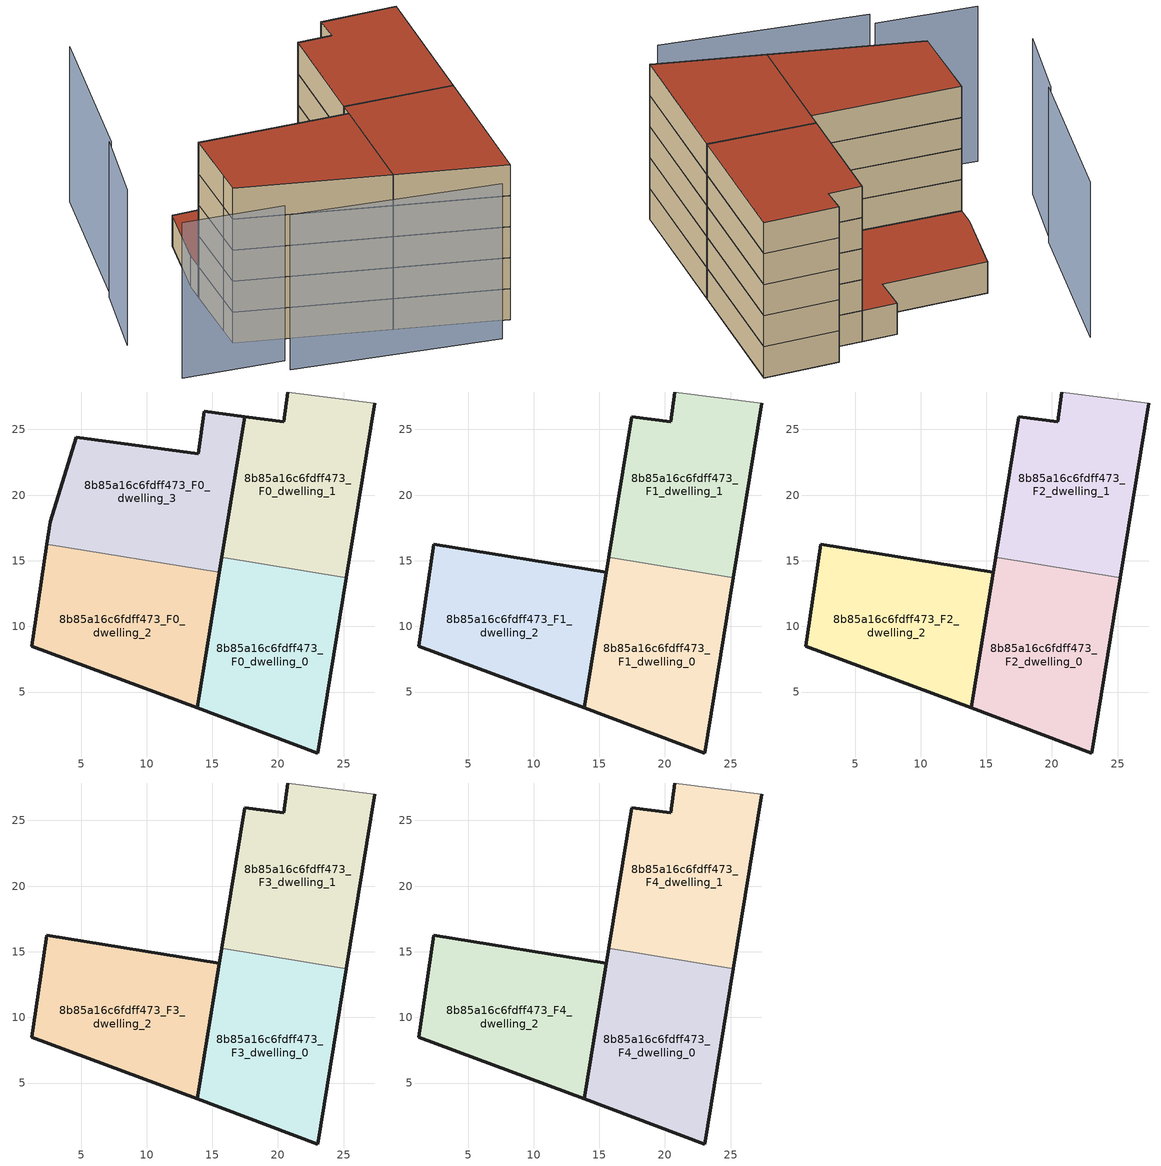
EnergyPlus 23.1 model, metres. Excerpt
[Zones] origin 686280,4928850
8b85a16c6fdff473_F0_dwelling_0
 floor ground (EU_floor_Construction): 23.04,0.36 25.22,13.72 15.71,15.27 13.84,3.79 z0
 wall outside (EU_wall_Construction): 25.22,13.72 23.04,0.36 13.84,3.79 15.71,15.27 z0:3
 wall to 8b85a16c6fdff473_F0_dwelling_1 (EU_wall_Construction): 15.71,15.27 25.22,13.72 z0:3
8b85a16c6fdff473_F0_dwelling_1
 floor ground (EU_floor_Construction): 25.22,13.72 27.38,26.99 20.73,27.86 20.45,25.58 17.46,25.98 15.71,15.27 z0
 wall outside (EU_wall_Construction): 27.38,26.99 25.22,13.72 / 15.71,15.27 17.46,25.98 20.45,25.58 20.73,27.86 z0:3
 wall adiabatic (EU_wall_Construction): 20.73,27.86 27.38,26.99 z0:3
8b85a16c6fdff473_F0_dwelling_2
 floor ground (EU_floor_Construction): 13.84,3.79 15.53,14.11 2.41,16.25 1.54,10.53 1.24,8.5 z0
 wall outside (EU_wall_Construction): 15.53,14.11 13.84,3.79 1.24,8.5 1.54,10.53 2.41,16.25 z0:3
 wall to 8b85a16c6fdff473_F0_dwelling_3 (EU_wall_Construction): 2.41,16.25 15.53,14.11 z0:3
8b85a16c6fdff473_F0_dwelling_3
 floor ground (EU_floor_Construction): 15.53,14.11 17.46,25.98 14.37,26.41 13.92,23.14 4.62,24.42 2.67,17.99 2.41,16.25 z0
 wall outside (EU_wall_Construction): 2.41,16.25 2.67,17.99 4.62,24.42 13.92,23.14 14.37,26.41 17.46,25.98 15.53,14.11 z0:3
 roof outside (EU_roof_Construction): 17.46,25.98 15.53,14.11 2.41,16.25 2.67,17.99 4.62,24.42 13.92,23.14 14.37,26.41 z3
8b85a16c6fdff473_F1_dwelling_0
 floor to 8b85a16c6fdff473_F0_dwelling_0 (EU_floor_Construction): 23.04,0.36 25.22,13.72 15.71,15.27 13.84,3.79 z3
 wall outside (EU_wall_Construction): 25.22,13.72 23.04,0.36 13.84,3.79 15.71,15.27 z3:6
 wall to 8b85a16c6fdff473_F1_dwelling_1 (EU_wall_Construction): 15.71,15.27 25.22,13.72 z3:6
8b85a16c6fdff473_F1_dwelling_1
 floor to 8b85a16c6fdff473_F0_dwelling_1 (EU_floor_Construction): 25.22,13.72 27.38,26.99 20.73,27.86 20.45,25.58 17.46,25.98 15.71,15.27 z3
 wall outside (EU_wall_Construction): 27.38,26.99 25.22,13.72 / 15.71,15.27 17.46,25.98 20.45,25.58 20.73,27.86 z3:6
 wall adiabatic (EU_wall_Construction): 20.73,27.86 27.38,26.99 z3:6
8b85a16c6fdff473_F1_dwelling_2
 floor to 8b85a16c6fdff473_F0_dwelling_2 (EU_floor_Construction): 13.84,3.79 15.53,14.11 2.41,16.25 1.54,10.53 1.24,8.5 z3
 wall outside (EU_wall_Construction): 15.53,14.11 13.84,3.79 1.24,8.5 1.54,10.53 2.41,16.25 15.53,14.11 z3:6
8b85a16c6fdff473_F2_dwelling_0
 floor to 8b85a16c6fdff473_F1_dwelling_0 (EU_floor_Construction): 23.04,0.36 25.22,13.72 15.71,15.27 13.84,3.79 z6
 wall outside (EU_wall_Construction): 25.22,13.72 23.04,0.36 13.84,3.79 15.71,15.27 z6:9
 wall to 8b85a16c6fdff473_F2_dwelling_1 (EU_wall_Construction): 15.71,15.27 25.22,13.72 z6:9
8b85a16c6fdff473_F2_dwelling_1
 floor to 8b85a16c6fdff473_F1_dwelling_1 (EU_floor_Construction): 25.22,13.72 27.38,26.99 20.73,27.86 20.45,25.58 17.46,25.98 15.71,15.27 z6
 wall outside (EU_wall_Construction): 27.38,26.99 25.22,13.72 / 15.71,15.27 17.46,25.98 20.45,25.58 20.73,27.86 z6:9
 wall adiabatic (EU_wall_Construction): 20.73,27.86 27.38,26.99 z6:9
8b85a16c6fdff473_F2_dwelling_2
 floor to 8b85a16c6fdff473_F1_dwelling_2 (EU_floor_Construction): 13.84,3.79 15.53,14.11 2.41,16.25 1.54,10.53 1.24,8.5 z6
 wall outside (EU_wall_Construction): 15.53,14.11 13.84,3.79 1.24,8.5 1.54,10.53 2.41,16.25 15.53,14.11 z6:9
8b85a16c6fdff473_F3_dwelling_0
 floor to 8b85a16c6fdff473_F2_dwelling_0 (EU_floor_Construction): 23.04,0.36 25.22,13.72 15.71,15.27 13.84,3.79 z9
 wall outside (EU_wall_Construction): 25.22,13.72 23.04,0.36 13.84,3.79 15.71,15.27 z9:12
 wall to 8b85a16c6fdff473_F3_dwelling_1 (EU_wall_Construction): 15.71,15.27 25.22,13.72 z9:12
8b85a16c6fdff473_F3_dwelling_1
 floor to 8b85a16c6fdff473_F2_dwelling_1 (EU_floor_Construction): 25.22,13.72 27.38,26.99 20.73,27.86 20.45,25.58 17.46,25.98 15.71,15.27 z9
 wall outside (EU_wall_Construction): 27.38,26.99 25.22,13.72 / 15.71,15.27 17.46,25.98 20.45,25.58 20.73,27.86 z9:12
 wall adiabatic (EU_wall_Construction): 20.73,27.86 27.38,26.99 z9:12
8b85a16c6fdff473_F3_dwelling_2
 floor to 8b85a16c6fdff473_F2_dwelling_2 (EU_floor_Construction): 13.84,3.79 15.53,14.11 2.41,16.25 1.54,10.53 1.24,8.5 z9
 wall outside (EU_wall_Construction): 15.53,14.11 13.84,3.79 1.24,8.5 1.54,10.53 2.41,16.25 15.53,14.11 z9:12
8b85a16c6fdff473_F4_dwelling_0
 floor to 8b85a16c6fdff473_F3_dwelling_0 (EU_floor_Construction): 23.04,0.36 25.22,13.72 15.71,15.27 13.84,3.79 z12
 wall outside (EU_wall_Construction): 25.22,13.72 23.04,0.36 13.84,3.79 15.71,15.27 z12:15
 wall to 8b85a16c6fdff473_F4_dwelling_1 (EU_wall_Construction): 15.71,15.27 25.22,13.72 z12:15
 roof outside (EU_roof_Construction): 25.22,13.72 23.04,0.36 13.84,3.79 15.71,15.27 z15
8b85a16c6fdff473_F4_dwelling_1
 floor to 8b85a16c6fdff473_F3_dwelling_1 (EU_floor_Construction): 25.22,13.72 27.38,26.99 20.73,27.86 20.45,25.58 17.46,25.98 15.71,15.27 z12
 wall outside (EU_wall_Construction): 27.38,26.99 25.22,13.72 / 15.71,15.27 17.46,25.98 20.45,25.58 20.73,27.86 z12:15
 wall adiabatic (EU_wall_Construction): 20.73,27.86 27.38,26.99 z12:15
 roof outside (EU_roof_Construction): 27.38,26.99 25.22,13.72 15.71,15.27 17.46,25.98 20.45,25.58 20.73,27.86 z15
8b85a16c6fdff473_F4_dwelling_2
 floor to 8b85a16c6fdff473_F3_dwelling_2 (EU_floor_Construction): 13.84,3.79 15.53,14.11 2.41,16.25 1.54,10.53 1.24,8.5 z12
 wall outside (EU_wall_Construction): 15.53,14.11 13.84,3.79 1.24,8.5 1.54,10.53 2.41,16.25 15.53,14.11 z12:15
 roof outside (EU_roof_Construction): 15.53,14.11 13.84,3.79 1.24,8.5 1.54,10.53 2.41,16.25 z15
shading: 3.31,2.51 20.97,-1.93 / -5.09,5.77 3.61,3.92 / -3.93,19.97 -6.46,12.61 / 0.73,34.73 -3.78,19.92 z0:15
[Building]
EU S2 Campaign: North Axis=0; Terrain=City; Solar Distribution=FullExterior
[Site:Location]
Bologna: Latitude=44.5; Longitude=11.25; Time Zone=1; Elevation=37
[SizingPeriod:WeatherFileDays]
AnnualSizingPeriod: Begin Month=1; Begin Day of Month=1; End Month=12; End Day of Month=31; Day of Week for Start Day=Monday; Use Weather File Daylight Saving Period=No; Use Weather File Rain and Snow Indicators=No
[MATERIAL]
EU_InternalMass_Material: Roughness=MediumRough; Thickness=0.1; Conductivity=1; Density=1800; Specific Heat=900; Thermal Absorptance=0.9; Solar Absorptance=0.7; Visible Absorptance=0.7
[MATERIAL:NOMASS] Roughness=MediumRough; Thermal Absorptance=0.9; Solar Absorptance=0.7; Visible Absorptance=0.7
Name | Thermal Resistance
EU_wall_NoMass | 0.905828
EU_roof_NoMass | 0.37593
EU_floor_NoMass | 0.67114
[CONSTRUCTION]
EU_wall_Construction: EU_wall_NoMass
EU_roof_Construction: EU_roof_NoMass
EU_floor_Construction: EU_floor_NoMass
EU_InternalMass_Construction: EU_InternalMass_Material
[ZONE] Type=1; Multiplier=1; Ceiling Height=autocalculate; Floor Area=autocalculate; Part of Total Floor Area=Yes
Name | Volume
8b85a16c6fdff473_F0_dwelling_0; 8b85a16c6fdff473_F1_dwelling_0; 8b85a16c6fdff473_F2_dwelling_0; 8b85a16c6fdff473_F3_dwelling_0; 8b85a16c6fdff473_F4_dwelling_0 | 363.431
8b85a16c6fdff473_F0_dwelling_1; 8b85a16c6fdff473_F1_dwelling_1; 8b85a16c6fdff473_F2_dwelling_1; 8b85a16c6fdff473_F3_dwelling_1; 8b85a16c6fdff473_F4_dwelling_1 | 363.448
8b85a16c6fdff473_F0_dwelling_2; 8b85a16c6fdff473_F1_dwelling_2; 8b85a16c6fdff473_F2_dwelling_2; 8b85a16c6fdff473_F3_dwelling_2; 8b85a16c6fdff473_F4_dwelling_2 | 363.452
8b85a16c6fdff473_F0_dwelling_3 | 363.441
[INTERNALMASS] Construction=EU_InternalMass_Construction
Name | Zone or ZoneList | Surface Area
8b85a16c6fdff473_F0_dwelling_0_EU_InternalMass | 8b85a16c6fdff473_F0_dwelling_0 | 121.144
8b85a16c6fdff473_F0_dwelling_1_EU_InternalMass | 8b85a16c6fdff473_F0_dwelling_1 | 121.149
8b85a16c6fdff473_F0_dwelling_2_EU_InternalMass | 8b85a16c6fdff473_F0_dwelling_2 | 121.151
8b85a16c6fdff473_F0_dwelling_3_EU_InternalMass | 8b85a16c6fdff473_F0_dwelling_3 | 121.147
8b85a16c6fdff473_F1_dwelling_0_EU_InternalMass | 8b85a16c6fdff473_F1_dwelling_0 | 161.524
8b85a16c6fdff473_F1_dwelling_1_EU_InternalMass | 8b85a16c6fdff473_F1_dwelling_1 | 161.527
8b85a16c6fdff473_F1_dwelling_2_EU_InternalMass | 8b85a16c6fdff473_F1_dwelling_2 | 161.523
8b85a16c6fdff473_F2_dwelling_0_EU_InternalMass | 8b85a16c6fdff473_F2_dwelling_0 | 161.524
8b85a16c6fdff473_F2_dwelling_1_EU_InternalMass | 8b85a16c6fdff473_F2_dwelling_1 | 161.527
8b85a16c6fdff473_F2_dwelling_2_EU_InternalMass | 8b85a16c6fdff473_F2_dwelling_2 | 161.523
8b85a16c6fdff473_F3_dwelling_0_EU_InternalMass | 8b85a16c6fdff473_F3_dwelling_0 | 161.524
8b85a16c6fdff473_F3_dwelling_1_EU_InternalMass | 8b85a16c6fdff473_F3_dwelling_1 | 161.527
8b85a16c6fdff473_F3_dwelling_2_EU_InternalMass | 8b85a16c6fdff473_F3_dwelling_2 | 161.523
8b85a16c6fdff473_F4_dwelling_0_EU_InternalMass | 8b85a16c6fdff473_F4_dwelling_0 | 161.524
8b85a16c6fdff473_F4_dwelling_1_EU_InternalMass | 8b85a16c6fdff473_F4_dwelling_1 | 161.527
8b85a16c6fdff473_F4_dwelling_2_EU_InternalMass | 8b85a16c6fdff473_F4_dwelling_2 | 161.523
[OTHEREQUIPMENT] Fuel Type=Electricity; Design Level Calculation Method=Watts/Area; Power per Zone Floor Area=1; Fraction Latent=0; Fraction Radiant=0; Fraction Lost=0; Carbon Dioxide Generation Rate=0; EndUse Subcategory=EU_Step8_InternalGains
Name | Zone or ZoneList or Space or SpaceList | Schedule
EU_Step8_InternalGain_8b85a16c6fdff473_F0_dwelling_0_f000 | 8b85a16c6fdff473_F0_dwelling_0 | EU_Step8_GainSchedule_8b85a16c6fdff473_F0_dwelling_0_f000
EU_Step8_InternalGain_8b85a16c6fdff473_F0_dwelling_1_f000 | 8b85a16c6fdff473_F0_dwelling_1 | EU_Step8_GainSchedule_8b85a16c6fdff473_F0_dwelling_1_f000
EU_Step8_InternalGain_8b85a16c6fdff473_F0_dwelling_2_f000 | 8b85a16c6fdff473_F0_dwelling_2 | EU_Step8_GainSchedule_8b85a16c6fdff473_F0_dwelling_2_f000
EU_Step8_InternalGain_8b85a16c6fdff473_F0_dwelling_3_f000 | 8b85a16c6fdff473_F0_dwelling_3 | EU_Step8_GainSchedule_8b85a16c6fdff473_F0_dwelling_3_f000
EU_Step8_InternalGain_8b85a16c6fdff473_F1_dwelling_0_f000 | 8b85a16c6fdff473_F1_dwelling_0 | EU_Step8_GainSchedule_8b85a16c6fdff473_F1_dwelling_0_f000
EU_Step8_InternalGain_8b85a16c6fdff473_F1_dwelling_1_f000 | 8b85a16c6fdff473_F1_dwelling_1 | EU_Step8_GainSchedule_8b85a16c6fdff473_F1_dwelling_1_f000
EU_Step8_InternalGain_8b85a16c6fdff473_F1_dwelling_2_f000 | 8b85a16c6fdff473_F1_dwelling_2 | EU_Step8_GainSchedule_8b85a16c6fdff473_F1_dwelling_2_f000
EU_Step8_InternalGain_8b85a16c6fdff473_F2_dwelling_0_f000 | 8b85a16c6fdff473_F2_dwelling_0 | EU_Step8_GainSchedule_8b85a16c6fdff473_F2_dwelling_0_f000
EU_Step8_InternalGain_8b85a16c6fdff473_F2_dwelling_1_f000 | 8b85a16c6fdff473_F2_dwelling_1 | EU_Step8_GainSchedule_8b85a16c6fdff473_F2_dwelling_1_f000
EU_Step8_InternalGain_8b85a16c6fdff473_F2_dwelling_2_f000 | 8b85a16c6fdff473_F2_dwelling_2 | EU_Step8_GainSchedule_8b85a16c6fdff473_F2_dwelling_2_f000
EU_Step8_InternalGain_8b85a16c6fdff473_F3_dwelling_0_f000 | 8b85a16c6fdff473_F3_dwelling_0 | EU_Step8_GainSchedule_8b85a16c6fdff473_F3_dwelling_0_f000
EU_Step8_InternalGain_8b85a16c6fdff473_F3_dwelling_1_f000 | 8b85a16c6fdff473_F3_dwelling_1 | EU_Step8_GainSchedule_8b85a16c6fdff473_F3_dwelling_1_f000
EU_Step8_InternalGain_8b85a16c6fdff473_F3_dwelling_2_f000 | 8b85a16c6fdff473_F3_dwelling_2 | EU_Step8_GainSchedule_8b85a16c6fdff473_F3_dwelling_2_f000
EU_Step8_InternalGain_8b85a16c6fdff473_F4_dwelling_0_f000 | 8b85a16c6fdff473_F4_dwelling_0 | EU_Step8_GainSchedule_8b85a16c6fdff473_F4_dwelling_0_f000
EU_Step8_InternalGain_8b85a16c6fdff473_F4_dwelling_1_f000 | 8b85a16c6fdff473_F4_dwelling_1 | EU_Step8_GainSchedule_8b85a16c6fdff473_F4_dwelling_1_f000
EU_Step8_InternalGain_8b85a16c6fdff473_F4_dwelling_2_f000 | 8b85a16c6fdff473_F4_dwelling_2 | EU_Step8_GainSchedule_8b85a16c6fdff473_F4_dwelling_2_f000
[ZONEVENTILATION:DESIGNFLOWRATE] Schedule=EU_AlwaysOn; Design Flow Rate Calculation Method=AirChanges/Hour; Air Changes per Hour=0.73129; Ventilation Type=Natural; Fan Pressure Rise=0; Fan Total Efficiency=1; Constant Term Coefficient=1; Temperature Term Coefficient=0; Velocity Term Coefficient=0; Velocity Squared Term Coefficient=0; Minimum Indoor Temperature=-100; Maximum Indoor Temperature=100; Delta Temperature=-100; Minimum Outdoor Temperature=-100; Maximum Outdoor Temperature=100; Maximum Wind Speed=40
Name | Zone or ZoneList or Space or SpaceList
EU_ConstantAir_8b85a16c6fdff473_F0_dwelling_0 | 8b85a16c6fdff473_F0_dwelling_0
EU_ConstantAir_8b85a16c6fdff473_F0_dwelling_1 | 8b85a16c6fdff473_F0_dwelling_1
EU_ConstantAir_8b85a16c6fdff473_F0_dwelling_2 | 8b85a16c6fdff473_F0_dwelling_2
EU_ConstantAir_8b85a16c6fdff473_F0_dwelling_3 | 8b85a16c6fdff473_F0_dwelling_3
EU_ConstantAir_8b85a16c6fdff473_F1_dwelling_0 | 8b85a16c6fdff473_F1_dwelling_0
EU_ConstantAir_8b85a16c6fdff473_F1_dwelling_1 | 8b85a16c6fdff473_F1_dwelling_1
EU_ConstantAir_8b85a16c6fdff473_F1_dwelling_2 | 8b85a16c6fdff473_F1_dwelling_2
EU_ConstantAir_8b85a16c6fdff473_F2_dwelling_0 | 8b85a16c6fdff473_F2_dwelling_0
EU_ConstantAir_8b85a16c6fdff473_F2_dwelling_1 | 8b85a16c6fdff473_F2_dwelling_1
EU_ConstantAir_8b85a16c6fdff473_F2_dwelling_2 | 8b85a16c6fdff473_F2_dwelling_2
EU_ConstantAir_8b85a16c6fdff473_F3_dwelling_0 | 8b85a16c6fdff473_F3_dwelling_0
EU_ConstantAir_8b85a16c6fdff473_F3_dwelling_1 | 8b85a16c6fdff473_F3_dwelling_1
EU_ConstantAir_8b85a16c6fdff473_F3_dwelling_2 | 8b85a16c6fdff473_F3_dwelling_2
EU_ConstantAir_8b85a16c6fdff473_F4_dwelling_0 | 8b85a16c6fdff473_F4_dwelling_0
EU_ConstantAir_8b85a16c6fdff473_F4_dwelling_1 | 8b85a16c6fdff473_F4_dwelling_1
EU_ConstantAir_8b85a16c6fdff473_F4_dwelling_2 | 8b85a16c6fdff473_F4_dwelling_2
[HVACTEMPLATE:THERMOSTAT] Constant Heating Setpoint=20; Constant Cooling Setpoint=50
EU_HeatOnly_8b85a16c6fdff473_F0_dwelling_0; EU_HeatOnly_8b85a16c6fdff473_F0_dwelling_1; EU_HeatOnly_8b85a16c6fdff473_F0_dwelling_2; EU_HeatOnly_8b85a16c6fdff473_F0_dwelling_3; EU_HeatOnly_8b85a16c6fdff473_F1_dwelling_0; EU_HeatOnly_8b85a16c6fdff473_F1_dwelling_1; EU_HeatOnly_8b85a16c6fdff473_F1_dwelling_2; EU_HeatOnly_8b85a16c6fdff473_F2_dwelling_0; EU_HeatOnly_8b85a16c6fdff473_F2_dwelling_1; EU_HeatOnly_8b85a16c6fdff473_F2_dwelling_2; EU_HeatOnly_8b85a16c6fdff473_F3_dwelling_0; EU_HeatOnly_8b85a16c6fdff473_F3_dwelling_1; EU_HeatOnly_8b85a16c6fdff473_F3_dwelling_2; EU_HeatOnly_8b85a16c6fdff473_F4_dwelling_0; EU_HeatOnly_8b85a16c6fdff473_F4_dwelling_1; EU_HeatOnly_8b85a16c6fdff473_F4_dwelling_2
[HVACTEMPLATE:ZONE:IDEALLOADSAIRSYSTEM] System Availability Schedule=EU_AlwaysOn; Maximum Heating Supply Air Temperature=50; Minimum Cooling Supply Air Temperature=13; Maximum Heating Supply Air Humidity Ratio=0.0156; Minimum Cooling Supply Air Humidity Ratio=0.0077; Heating Limit=NoLimit; Cooling Limit=NoLimit; Heating Availability Schedule=EU_AlwaysOn; Cooling Availability Schedule=EU_CoolingOff; Dehumidification Control Type=ConstantSensibleHeatRatio; Cooling Sensible Heat Ratio=0.7; Dehumidification Setpoint=60; Humidification Control Type=None; Humidification Setpoint=30; Outdoor Air Method=None; Outdoor Air Flow Rate per Person=0.00944; Outdoor Air Flow Rate per Zone Floor Area=0; Outdoor Air Flow Rate per Zone=0; Demand Controlled Ventilation Type=None; Outdoor Air Economizer Type=NoEconomizer; Heat Recovery Type=None; Sensible Heat Recovery Effectiveness=0.7; Latent Heat Recovery Effectiveness=0.65
Name | Template Thermostat
8b85a16c6fdff473_F0_dwelling_0 | EU_HeatOnly_8b85a16c6fdff473_F0_dwelling_0
8b85a16c6fdff473_F0_dwelling_1 | EU_HeatOnly_8b85a16c6fdff473_F0_dwelling_1
8b85a16c6fdff473_F0_dwelling_2 | EU_HeatOnly_8b85a16c6fdff473_F0_dwelling_2
8b85a16c6fdff473_F0_dwelling_3 | EU_HeatOnly_8b85a16c6fdff473_F0_dwelling_3
8b85a16c6fdff473_F1_dwelling_0 | EU_HeatOnly_8b85a16c6fdff473_F1_dwelling_0
8b85a16c6fdff473_F1_dwelling_1 | EU_HeatOnly_8b85a16c6fdff473_F1_dwelling_1
8b85a16c6fdff473_F1_dwelling_2 | EU_HeatOnly_8b85a16c6fdff473_F1_dwelling_2
8b85a16c6fdff473_F2_dwelling_0 | EU_HeatOnly_8b85a16c6fdff473_F2_dwelling_0
8b85a16c6fdff473_F2_dwelling_1 | EU_HeatOnly_8b85a16c6fdff473_F2_dwelling_1
8b85a16c6fdff473_F2_dwelling_2 | EU_HeatOnly_8b85a16c6fdff473_F2_dwelling_2
8b85a16c6fdff473_F3_dwelling_0 | EU_HeatOnly_8b85a16c6fdff473_F3_dwelling_0
8b85a16c6fdff473_F3_dwelling_1 | EU_HeatOnly_8b85a16c6fdff473_F3_dwelling_1
8b85a16c6fdff473_F3_dwelling_2 | EU_HeatOnly_8b85a16c6fdff473_F3_dwelling_2
8b85a16c6fdff473_F4_dwelling_0 | EU_HeatOnly_8b85a16c6fdff473_F4_dwelling_0
8b85a16c6fdff473_F4_dwelling_1 | EU_HeatOnly_8b85a16c6fdff473_F4_dwelling_1
8b85a16c6fdff473_F4_dwelling_2 | EU_HeatOnly_8b85a16c6fdff473_F4_dwelling_2
[SIZING:ZONE] Zone Cooling Design Supply Air Temperature Input Method=SupplyAirTemperature; Zone Cooling Design Supply Air Temperature=13; Zone Heating Design Supply Air Temperature Input Method=SupplyAirTemperature; Zone Heating Design Supply Air Temperature=50; Zone Cooling Design Supply Air Humidity Ratio=0.008; Zone Heating Design Supply Air Humidity Ratio=0.008; Cooling Design Air Flow Method=DesignDay; Cooling Design Air Flow Rate=0; Cooling Minimum Air Flow per Zone Floor Area=0.000762; Cooling Minimum Air Flow=0; Cooling Minimum Air Flow Fraction=0.2; Heating Design Air Flow Method=DesignDay; Heating Design Air Flow Rate=0; Heating Maximum Air Flow per Zone Floor Area=0.002032; Heating Maximum Air Flow=0.141576; Heating Maximum Air Flow Fraction=0.3; Account for Dedicated Outdoor Air System=No; Dedicated Outdoor Air System Control Strategy=NeutralSupplyAir; Dedicated Outdoor Air Low Setpoint Temperature for Design=autosize; Dedicated Outdoor Air High Setpoint Temperature for Design=autosize; Zone Load Sizing Method=Sensible Load Only No Latent Load; Zone Latent Cooling Design Supply Air Humidity Ratio Input Method=HumidityRatioDifference; Zone Cooling Design Supply Air Humidity Ratio Difference=0.005; Zone Latent Heating Design Supply Air Humidity Ratio Input Method=HumidityRatioDifference; Zone Humidification Design Supply Air Humidity Ratio Difference=0.005
8b85a16c6fdff473_F0_dwelling_0; 8b85a16c6fdff473_F0_dwelling_1; 8b85a16c6fdff473_F0_dwelling_2; 8b85a16c6fdff473_F0_dwelling_3; 8b85a16c6fdff473_F1_dwelling_0; 8b85a16c6fdff473_F1_dwelling_1; 8b85a16c6fdff473_F1_dwelling_2; 8b85a16c6fdff473_F2_dwelling_0; 8b85a16c6fdff473_F2_dwelling_1; 8b85a16c6fdff473_F2_dwelling_2; 8b85a16c6fdff473_F3_dwelling_0; 8b85a16c6fdff473_F3_dwelling_1; 8b85a16c6fdff473_F3_dwelling_2; 8b85a16c6fdff473_F4_dwelling_0; 8b85a16c6fdff473_F4_dwelling_1; 8b85a16c6fdff473_F4_dwelling_2
[SCHEDULE:CONSTANT]
Name | Hourly Value
EU_AlwaysOn | 1
EU_CoolingOff | 0
[SCHEDULE:FILE] Column Number=1; Rows to Skip at Top=0; Number of Hours of Data=8760; Column Separator=Comma; Interpolate to Timestep=No; Minutes per Item=60; Adjust Schedule for Daylight Savings=Yes
Name | File
EU_Step8_GainSchedule_8b85a16c6fdff473_F0_dwelling_0_f000 | ../../schedules/8b85a16c6fdff473/8b85a16c6fdff473_F0_dwelling_0_f000_gain.csv
EU_Step8_GainSchedule_8b85a16c6fdff473_F0_dwelling_1_f000 | ../../schedules/8b85a16c6fdff473/8b85a16c6fdff473_F0_dwelling_1_f000_gain.csv
EU_Step8_GainSchedule_8b85a16c6fdff473_F0_dwelling_2_f000 | ../../schedules/8b85a16c6fdff473/8b85a16c6fdff473_F0_dwelling_2_f000_gain.csv
EU_Step8_GainSchedule_8b85a16c6fdff473_F0_dwelling_3_f000 | ../../schedules/8b85a16c6fdff473/8b85a16c6fdff473_F0_dwelling_3_f000_gain.csv
EU_Step8_GainSchedule_8b85a16c6fdff473_F1_dwelling_0_f000 | ../../schedules/8b85a16c6fdff473/8b85a16c6fdff473_F1_dwelling_0_f000_gain.csv
EU_Step8_GainSchedule_8b85a16c6fdff473_F1_dwelling_1_f000 | ../../schedules/8b85a16c6fdff473/8b85a16c6fdff473_F1_dwelling_1_f000_gain.csv
EU_Step8_GainSchedule_8b85a16c6fdff473_F1_dwelling_2_f000 | ../../schedules/8b85a16c6fdff473/8b85a16c6fdff473_F1_dwelling_2_f000_gain.csv
EU_Step8_GainSchedule_8b85a16c6fdff473_F2_dwelling_0_f000 | ../../schedules/8b85a16c6fdff473/8b85a16c6fdff473_F2_dwelling_0_f000_gain.csv
EU_Step8_GainSchedule_8b85a16c6fdff473_F2_dwelling_1_f000 | ../../schedules/8b85a16c6fdff473/8b85a16c6fdff473_F2_dwelling_1_f000_gain.csv
EU_Step8_GainSchedule_8b85a16c6fdff473_F2_dwelling_2_f000 | ../../schedules/8b85a16c6fdff473/8b85a16c6fdff473_F2_dwelling_2_f000_gain.csv
EU_Step8_GainSchedule_8b85a16c6fdff473_F3_dwelling_0_f000 | ../../schedules/8b85a16c6fdff473/8b85a16c6fdff473_F3_dwelling_0_f000_gain.csv
EU_Step8_GainSchedule_8b85a16c6fdff473_F3_dwelling_1_f000 | ../../schedules/8b85a16c6fdff473/8b85a16c6fdff473_F3_dwelling_1_f000_gain.csv
EU_Step8_GainSchedule_8b85a16c6fdff473_F3_dwelling_2_f000 | ../../schedules/8b85a16c6fdff473/8b85a16c6fdff473_F3_dwelling_2_f000_gain.csv
EU_Step8_GainSchedule_8b85a16c6fdff473_F4_dwelling_0_f000 | ../../schedules/8b85a16c6fdff473/8b85a16c6fdff473_F4_dwelling_0_f000_gain.csv
EU_Step8_GainSchedule_8b85a16c6fdff473_F4_dwelling_1_f000 | ../../schedules/8b85a16c6fdff473/8b85a16c6fdff473_F4_dwelling_1_f000_gain.csv
EU_Step8_GainSchedule_8b85a16c6fdff473_F4_dwelling_2_f000 | ../../schedules/8b85a16c6fdff473/8b85a16c6fdff473_F4_dwelling_2_f000_gain.csv
